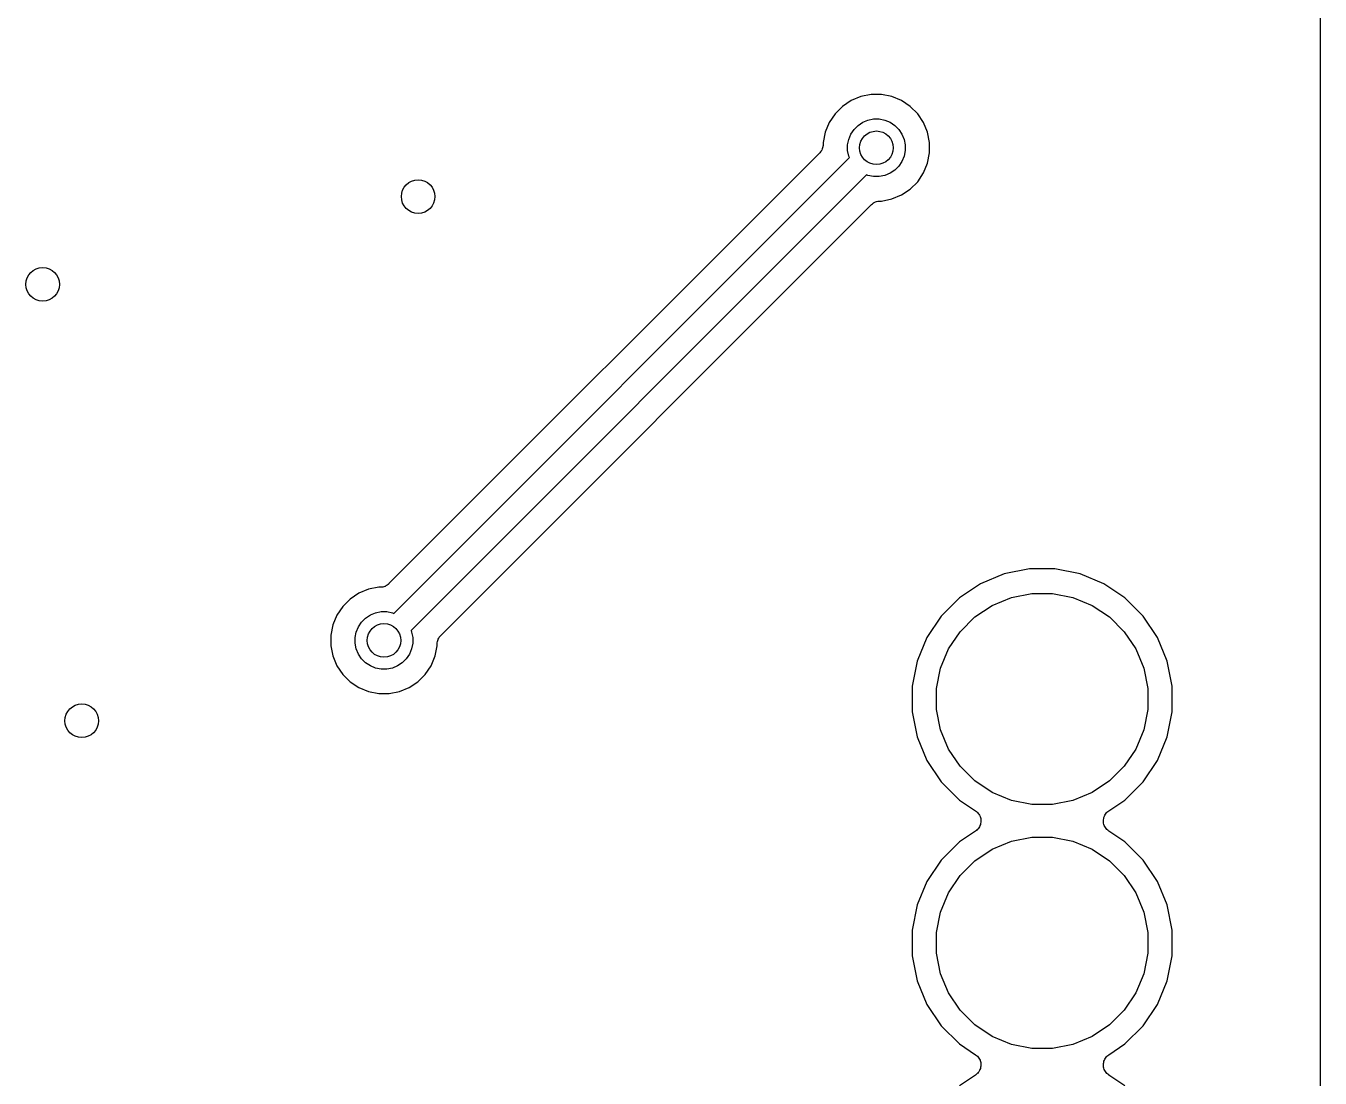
# Model space of a CAD drawing. Extents: x 127.3 to 172.4, y -152.1 to -76.5.
# Drawn here: x 158.96 to 172.44, y -120.15 to -109.2 of the extents above; entities that cross this region are included whole.
import ezdxf

# ---------------------------------------------------------------- set-up
doc = ezdxf.new("R2010")
doc.units = 0
doc.layers.add('BLACK', color=7, linetype='CONTINUOUS')

msp = doc.modelspace()

# ---------------------------------------------------------------- linework, layer by layer
at = {"layer": 'BLACK', "linetype": 'CONTINUOUS'}
for p, q in [((172.441, -106.485), (172.441, -151.994)), ((167.465, -110.034), (167.387, -110.111)), ((167.555, -109.974), (167.465, -110.034)), ((167.656, -109.932), (167.555, -109.974)), ((167.763, -109.911), (167.656, -109.932)), ((167.872, -109.911), (167.763, -109.911)), ((167.979, -109.932), (167.872, -109.911)), ((168.08, -109.974), (167.979, -109.932)), ((168.171, -110.034), (168.08, -109.974)), ((168.248, -110.111), (168.171, -110.034)), ((167.387, -110.111), (167.327, -110.202)), ((167.73, -110.176), (167.788, -110.165)), ((167.788, -110.165), (167.847, -110.165)), ((167.847, -110.165), (167.905, -110.176)), ((168.309, -110.202), (168.248, -110.111)), ((167.285, -110.303), (167.264, -110.41)), ((167.327, -110.202), (167.285, -110.303)), ((167.552, -110.322), (167.585, -110.273)), ((167.585, -110.273), (167.627, -110.232)), ((167.627, -110.232), (167.676, -110.199)), ((167.676, -110.199), (167.73, -110.176)), ((167.905, -110.176), (167.96, -110.199)), ((167.96, -110.199), (168.009, -110.232)), ((168.009, -110.232), (168.051, -110.273)), ((168.051, -110.273), (168.084, -110.322)), ((168.351, -110.303), (168.309, -110.202)), ((168.372, -110.41), (168.351, -110.303)), ((167.262, -110.441), (167.261, -110.452)), ((167.264, -110.429), (167.262, -110.441)), ((167.264, -110.41), (167.264, -110.427)), ((167.264, -110.427), (167.264, -110.428)), ((167.264, -110.428), (167.264, -110.428)), ((167.264, -110.428), (167.264, -110.428)), ((167.264, -110.428), (167.264, -110.429)), ((167.518, -110.435), (167.529, -110.377)), ((167.518, -110.494), (167.518, -110.435)), ((167.529, -110.377), (167.552, -110.322)), ((168.084, -110.322), (168.106, -110.377)), ((168.106, -110.377), (168.118, -110.435)), ((168.118, -110.435), (168.118, -110.494)), ((168.372, -110.519), (168.372, -110.41)), ((167.227, -110.517), (162.739, -115.004)), ((162.79, -115.313), (167.536, -110.567)), ((167.234, -110.508), (167.227, -110.517)), ((167.242, -110.499), (167.234, -110.508)), ((167.248, -110.488), (167.242, -110.498)), ((167.242, -110.498), (167.242, -110.498)), ((167.242, -110.498), (167.242, -110.499)), ((167.254, -110.477), (167.248, -110.488)), ((167.257, -110.465), (167.254, -110.476)), ((167.254, -110.476), (167.254, -110.477)), ((167.254, -110.477), (167.254, -110.477)), ((167.261, -110.454), (167.257, -110.465)), ((167.261, -110.452), (167.261, -110.453)), ((167.261, -110.453), (167.261, -110.454)), ((167.529, -110.552), (167.518, -110.494)), ((167.536, -110.567), (167.529, -110.552)), ((168.106, -110.552), (168.084, -110.607)), ((168.118, -110.494), (168.106, -110.552)), ((168.351, -110.626), (168.372, -110.519)), ((168.009, -110.698), (167.96, -110.73)), ((168.051, -110.656), (168.009, -110.698)), ((168.084, -110.607), (168.051, -110.656)), ((168.309, -110.727), (168.351, -110.626)), ((167.715, -110.747), (162.969, -115.493)), ((167.73, -110.753), (167.715, -110.747)), ((167.788, -110.765), (167.73, -110.753)), ((167.847, -110.765), (167.788, -110.765)), ((167.905, -110.753), (167.847, -110.765)), ((167.96, -110.73), (167.905, -110.753)), ((168.171, -110.895), (168.248, -110.818)), ((168.248, -110.818), (168.309, -110.727)), ((167.979, -110.997), (168.08, -110.956)), ((168.08, -110.956), (168.171, -110.895)), ((163.278, -115.543), (167.765, -111.056)), ((167.765, -111.056), (167.766, -111.055)), ((167.766, -111.055), (167.766, -111.055)), ((167.766, -111.055), (167.766, -111.055)), ((167.766, -111.055), (167.767, -111.055)), ((167.767, -111.055), (167.776, -111.047)), ((167.776, -111.047), (167.785, -111.04)), ((167.785, -111.04), (167.786, -111.04)), ((167.786, -111.039), (167.796, -111.034)), ((167.786, -111.04), (167.786, -111.039)), ((167.796, -111.034), (167.807, -111.028)), ((167.807, -111.028), (167.807, -111.028)), ((167.807, -111.028), (167.808, -111.028)), ((167.808, -111.028), (167.819, -111.024)), ((167.819, -111.024), (167.831, -111.021)), ((167.831, -111.021), (167.831, -111.021)), ((167.831, -111.021), (167.832, -111.021)), ((167.832, -111.021), (167.844, -111.02)), ((167.844, -111.02), (167.855, -111.019)), ((167.855, -111.019), (167.872, -111.019)), ((167.872, -111.019), (167.979, -110.997)), ((169.412, -114.851), (169.15, -114.903)), ((169.678, -114.851), (169.412, -114.851)), ((169.94, -114.903), (169.678, -114.851)), ((162.708, -115.026), (162.698, -115.032)), ((162.719, -115.021), (162.708, -115.026)), ((162.72, -115.02), (162.719, -115.02)), ((162.719, -115.02), (162.719, -115.021)), ((162.729, -115.013), (162.72, -115.02)), ((162.738, -115.005), (162.729, -115.013)), ((162.739, -115.005), (162.738, -115.005)), ((162.739, -115.004), (162.739, -115.005)), ((162.739, -115.005), (162.739, -115.005)), ((162.739, -115.005), (162.739, -115.005)), ((168.904, -115.005), (168.682, -115.153)), ((169.15, -114.903), (168.904, -115.005)), ((170.186, -115.005), (169.94, -114.903)), ((170.408, -115.153), (170.186, -115.005)), ((162.425, -115.104), (162.334, -115.165)), ((162.525, -115.063), (162.425, -115.104)), ((162.632, -115.041), (162.525, -115.063)), ((162.65, -115.041), (162.632, -115.041)), ((162.661, -115.04), (162.65, -115.041)), ((162.673, -115.039), (162.661, -115.04)), ((162.674, -115.039), (162.673, -115.039)), ((162.685, -115.036), (162.674, -115.039)), ((162.674, -115.039), (162.674, -115.039)), ((162.697, -115.032), (162.685, -115.036)), ((162.698, -115.032), (162.697, -115.032)), ((162.697, -115.032), (162.697, -115.032)), ((168.682, -115.153), (168.493, -115.342)), ((169.024, -115.23), (169.224, -115.147)), ((169.224, -115.147), (169.437, -115.105)), ((169.437, -115.105), (169.653, -115.105)), ((169.653, -115.105), (169.866, -115.147)), ((169.866, -115.147), (170.066, -115.23)), ((170.597, -115.342), (170.408, -115.153)), ((162.257, -115.242), (162.196, -115.333)), ((162.334, -115.165), (162.257, -115.242)), ((162.599, -115.307), (162.657, -115.295)), ((162.657, -115.295), (162.717, -115.295)), ((162.717, -115.295), (162.775, -115.307)), ((168.844, -115.351), (169.024, -115.23)), ((170.066, -115.23), (170.246, -115.351)), ((162.196, -115.333), (162.154, -115.434)), ((162.421, -115.453), (162.454, -115.404)), ((162.454, -115.404), (162.496, -115.362)), ((162.496, -115.362), (162.545, -115.33)), ((162.545, -115.33), (162.599, -115.307)), ((162.775, -115.307), (162.79, -115.313)), ((168.493, -115.342), (168.345, -115.564)), ((168.691, -115.504), (168.844, -115.351)), ((170.246, -115.351), (170.399, -115.504)), ((170.745, -115.564), (170.597, -115.342)), ((162.154, -115.434), (162.133, -115.541)), ((162.133, -115.541), (162.133, -115.65)), ((162.387, -115.566), (162.399, -115.508)), ((162.387, -115.625), (162.387, -115.566)), ((162.399, -115.508), (162.421, -115.453)), ((162.969, -115.493), (162.975, -115.508)), ((162.975, -115.508), (162.987, -115.566)), ((162.987, -115.566), (162.987, -115.625)), ((163.257, -115.572), (163.262, -115.562)), ((163.262, -115.562), (163.263, -115.562)), ((163.263, -115.561), (163.271, -115.552)), ((163.263, -115.562), (163.263, -115.561)), ((163.271, -115.552), (163.278, -115.543)), ((168.345, -115.564), (168.243, -115.81)), ((168.57, -115.684), (168.691, -115.504)), ((170.399, -115.504), (170.52, -115.684)), ((170.847, -115.81), (170.745, -115.564)), ((162.133, -115.65), (162.154, -115.757)), ((162.399, -115.683), (162.387, -115.625)), ((162.421, -115.738), (162.399, -115.683)), ((162.975, -115.683), (162.953, -115.738)), ((162.987, -115.625), (162.975, -115.683)), ((163.22, -115.757), (163.241, -115.65)), ((163.241, -115.631), (163.242, -115.619)), ((163.241, -115.632), (163.241, -115.631)), ((163.241, -115.633), (163.241, -115.632)), ((163.241, -115.632), (163.241, -115.632)), ((163.241, -115.632), (163.241, -115.632)), ((163.241, -115.65), (163.241, -115.633)), ((163.242, -115.619), (163.244, -115.608)), ((163.244, -115.606), (163.247, -115.595)), ((163.244, -115.607), (163.244, -115.606)), ((163.244, -115.608), (163.244, -115.607)), ((163.247, -115.595), (163.251, -115.584)), ((163.251, -115.583), (163.257, -115.572)), ((163.251, -115.584), (163.251, -115.583)), ((163.251, -115.583), (163.251, -115.583)), ((168.487, -115.884), (168.57, -115.684)), ((170.52, -115.684), (170.603, -115.884)), ((162.154, -115.757), (162.196, -115.858)), ((162.454, -115.787), (162.421, -115.738)), ((162.496, -115.828), (162.454, -115.787)), ((162.545, -115.861), (162.496, -115.828)), ((162.878, -115.828), (162.829, -115.861)), ((162.92, -115.787), (162.878, -115.828)), ((162.953, -115.738), (162.92, -115.787)), ((163.178, -115.858), (163.22, -115.757)), ((168.243, -115.81), (168.191, -116.072)), ((170.899, -116.072), (170.847, -115.81)), ((162.196, -115.858), (162.257, -115.949)), ((162.257, -115.949), (162.334, -116.026)), ((162.599, -115.884), (162.545, -115.861)), ((162.657, -115.895), (162.599, -115.884)), ((162.717, -115.895), (162.657, -115.895)), ((162.775, -115.884), (162.717, -115.895)), ((162.829, -115.861), (162.775, -115.884)), ((163.04, -116.026), (163.117, -115.949)), ((163.117, -115.949), (163.178, -115.858)), ((168.445, -116.097), (168.487, -115.884)), ((170.603, -115.884), (170.645, -116.097)), ((162.334, -116.026), (162.425, -116.086)), ((162.425, -116.086), (162.525, -116.128)), ((162.849, -116.128), (162.949, -116.086)), ((162.949, -116.086), (163.04, -116.026)), ((168.191, -116.072), (168.191, -116.338)), ((168.445, -116.313), (168.445, -116.097)), ((170.645, -116.097), (170.645, -116.313)), ((170.899, -116.338), (170.899, -116.072)), ((162.525, -116.128), (162.632, -116.149)), ((162.632, -116.149), (162.742, -116.149)), ((162.742, -116.149), (162.849, -116.128)), ((168.191, -116.338), (168.243, -116.6)), ((168.487, -116.526), (168.445, -116.313)), ((170.645, -116.313), (170.603, -116.526)), ((170.847, -116.6), (170.899, -116.338)), ((168.243, -116.6), (168.345, -116.846)), ((168.57, -116.726), (168.487, -116.526)), ((170.603, -116.526), (170.52, -116.726)), ((170.745, -116.846), (170.847, -116.6)), ((168.691, -116.906), (168.57, -116.726)), ((170.52, -116.726), (170.399, -116.906)), ((168.345, -116.846), (168.493, -117.068)), ((168.844, -117.059), (168.691, -116.906)), ((170.399, -116.906), (170.246, -117.059)), ((170.597, -117.068), (170.745, -116.846)), ((168.493, -117.068), (168.682, -117.257)), ((169.024, -117.18), (168.844, -117.059)), ((169.224, -117.263), (169.024, -117.18)), ((170.066, -117.18), (169.866, -117.263)), ((170.246, -117.059), (170.066, -117.18)), ((170.408, -117.257), (170.597, -117.068)), ((168.682, -117.257), (168.851, -117.369)), ((169.437, -117.305), (169.224, -117.263)), ((169.653, -117.305), (169.437, -117.305)), ((169.866, -117.263), (169.653, -117.305)), ((170.239, -117.369), (170.408, -117.257)), ((168.851, -117.369), (168.851, -117.37)), ((168.851, -117.37), (168.851, -117.37)), ((168.851, -117.37), (168.851, -117.37)), ((168.851, -117.37), (168.852, -117.37)), ((168.852, -117.37), (168.861, -117.378)), ((168.861, -117.378), (168.87, -117.386)), ((168.87, -117.386), (168.871, -117.386)), ((168.871, -117.386), (168.871, -117.386)), ((168.871, -117.386), (168.878, -117.396)), ((168.878, -117.396), (168.886, -117.405)), ((168.886, -117.405), (168.886, -117.405)), ((168.886, -117.405), (168.886, -117.406)), ((168.886, -117.406), (168.892, -117.416)), ((168.892, -117.416), (168.898, -117.427)), ((168.898, -117.427), (168.898, -117.427)), ((168.898, -117.427), (168.898, -117.428)), ((168.898, -117.428), (168.901, -117.439)), ((168.901, -117.439), (168.905, -117.451)), ((168.905, -117.451), (168.905, -117.451)), ((168.905, -117.451), (168.905, -117.452)), ((168.905, -117.452), (168.906, -117.463)), ((170.184, -117.462), (170.186, -117.45)), ((170.186, -117.449), (170.189, -117.438)), ((170.186, -117.45), (170.186, -117.449)), ((170.186, -117.449), (170.186, -117.449)), ((170.189, -117.438), (170.193, -117.426)), ((170.193, -117.425), (170.199, -117.415)), ((170.193, -117.426), (170.193, -117.425)), ((170.193, -117.426), (170.193, -117.426)), ((170.199, -117.415), (170.205, -117.404)), ((170.205, -117.404), (170.213, -117.394)), ((170.205, -117.404), (170.205, -117.404)), ((170.205, -117.404), (170.205, -117.404)), ((170.213, -117.394), (170.22, -117.385)), ((170.22, -117.385), (170.221, -117.385)), ((170.221, -117.385), (170.23, -117.377)), ((170.221, -117.385), (170.221, -117.385)), ((170.23, -117.377), (170.239, -117.369)), ((168.851, -117.581), (168.682, -117.693)), ((168.86, -117.573), (168.851, -117.581)), ((168.869, -117.565), (168.86, -117.573)), ((168.87, -117.565), (168.869, -117.565)), ((168.869, -117.565), (168.869, -117.565)), ((168.877, -117.556), (168.87, -117.565)), ((168.885, -117.546), (168.877, -117.556)), ((168.891, -117.535), (168.885, -117.546)), ((168.885, -117.546), (168.885, -117.546)), ((168.885, -117.546), (168.885, -117.546)), ((168.897, -117.525), (168.891, -117.535)), ((168.901, -117.512), (168.897, -117.524)), ((168.897, -117.524), (168.897, -117.524)), ((168.897, -117.524), (168.897, -117.525)), ((168.904, -117.501), (168.901, -117.512)), ((168.906, -117.488), (168.904, -117.5)), ((168.904, -117.5), (168.904, -117.501)), ((168.904, -117.501), (168.904, -117.501)), ((168.906, -117.463), (168.907, -117.476)), ((168.907, -117.476), (168.906, -117.488)), ((168.907, -117.476), (168.907, -117.476)), ((168.907, -117.476), (168.907, -117.476)), ((170.183, -117.474), (170.184, -117.462)), ((170.184, -117.487), (170.183, -117.474)), ((170.183, -117.474), (170.183, -117.474)), ((170.183, -117.474), (170.183, -117.474)), ((170.185, -117.498), (170.184, -117.487)), ((170.185, -117.499), (170.185, -117.498)), ((170.189, -117.511), (170.185, -117.499)), ((170.185, -117.499), (170.185, -117.499)), ((170.192, -117.522), (170.189, -117.511)), ((170.192, -117.523), (170.192, -117.522)), ((170.198, -117.534), (170.192, -117.523)), ((170.192, -117.523), (170.192, -117.523)), ((170.204, -117.544), (170.198, -117.534)), ((170.204, -117.545), (170.204, -117.544)), ((170.211, -117.554), (170.204, -117.545)), ((170.204, -117.545), (170.204, -117.545)), ((170.219, -117.564), (170.211, -117.554)), ((170.22, -117.564), (170.219, -117.564)), ((170.219, -117.564), (170.219, -117.564)), ((170.229, -117.572), (170.22, -117.564)), ((170.238, -117.58), (170.229, -117.572)), ((170.239, -117.58), (170.238, -117.58)), ((170.239, -117.581), (170.239, -117.58)), ((170.239, -117.58), (170.239, -117.58)), ((170.239, -117.58), (170.239, -117.58)), ((170.408, -117.693), (170.239, -117.581)), ((168.682, -117.693), (168.493, -117.882)), ((169.024, -117.77), (169.224, -117.687)), ((169.224, -117.687), (169.437, -117.645)), ((169.437, -117.645), (169.653, -117.645)), ((169.653, -117.645), (169.866, -117.687)), ((169.866, -117.687), (170.066, -117.77)), ((170.597, -117.882), (170.408, -117.693)), ((168.844, -117.891), (169.024, -117.77)), ((170.066, -117.77), (170.246, -117.891)), ((168.493, -117.882), (168.345, -118.104)), ((168.691, -118.044), (168.844, -117.891)), ((170.246, -117.891), (170.399, -118.044)), ((170.745, -118.104), (170.597, -117.882)), ((168.345, -118.104), (168.243, -118.35)), ((168.57, -118.224), (168.691, -118.044)), ((170.399, -118.044), (170.52, -118.224)), ((170.847, -118.35), (170.745, -118.104)), ((168.487, -118.424), (168.57, -118.224)), ((170.52, -118.224), (170.603, -118.424)), ((168.243, -118.35), (168.191, -118.612)), ((170.899, -118.612), (170.847, -118.35)), ((168.445, -118.637), (168.487, -118.424)), ((170.603, -118.424), (170.645, -118.637)), ((168.191, -118.612), (168.191, -118.878)), ((168.445, -118.853), (168.445, -118.637)), ((170.645, -118.637), (170.645, -118.853)), ((170.899, -118.878), (170.899, -118.612)), ((168.191, -118.878), (168.243, -119.14)), ((168.487, -119.066), (168.445, -118.853)), ((170.645, -118.853), (170.603, -119.066)), ((170.847, -119.14), (170.899, -118.878)), ((168.57, -119.266), (168.487, -119.066)), ((170.603, -119.066), (170.52, -119.266)), ((168.243, -119.14), (168.345, -119.386)), ((170.745, -119.386), (170.847, -119.14)), ((168.691, -119.446), (168.57, -119.266)), ((170.52, -119.266), (170.399, -119.446)), ((168.345, -119.386), (168.493, -119.608)), ((168.844, -119.599), (168.691, -119.446)), ((170.399, -119.446), (170.246, -119.599)), ((170.597, -119.608), (170.745, -119.386)), ((168.493, -119.608), (168.682, -119.797)), ((169.024, -119.72), (168.844, -119.599)), ((170.246, -119.599), (170.066, -119.72)), ((170.408, -119.797), (170.597, -119.608)), ((169.224, -119.803), (169.024, -119.72)), ((170.066, -119.72), (169.866, -119.803)), ((168.682, -119.797), (168.851, -119.909)), ((169.437, -119.845), (169.224, -119.803)), ((169.653, -119.845), (169.437, -119.845)), ((169.866, -119.803), (169.653, -119.845)), ((170.239, -119.909), (170.408, -119.797)), ((168.851, -119.909), (168.851, -119.91)), ((168.851, -119.91), (168.851, -119.91)), ((168.851, -119.91), (168.851, -119.91)), ((168.851, -119.91), (168.852, -119.91)), ((168.852, -119.91), (168.861, -119.918)), ((168.861, -119.918), (168.87, -119.926)), ((168.87, -119.926), (168.871, -119.926)), ((168.871, -119.926), (168.871, -119.926)), ((168.871, -119.926), (168.878, -119.936)), ((168.878, -119.936), (168.886, -119.945)), ((168.886, -119.945), (168.886, -119.945)), ((168.886, -119.945), (168.886, -119.946)), ((168.886, -119.946), (168.892, -119.956)), ((168.892, -119.956), (168.898, -119.967)), ((168.898, -119.967), (168.898, -119.967)), ((168.898, -119.967), (168.898, -119.968)), ((168.898, -119.968), (168.901, -119.979)), ((168.901, -119.979), (168.905, -119.991)), ((168.905, -119.991), (168.905, -119.991)), ((168.905, -119.991), (168.905, -119.992)), ((168.905, -119.992), (168.906, -120.003)), ((168.906, -120.003), (168.907, -120.016)), ((168.907, -120.016), (168.906, -120.028)), ((168.907, -120.016), (168.907, -120.016)), ((168.907, -120.016), (168.907, -120.016)), ((170.183, -120.014), (170.184, -120.002)), ((170.184, -120.027), (170.183, -120.014)), ((170.183, -120.014), (170.183, -120.014)), ((170.183, -120.014), (170.183, -120.014)), ((170.184, -120.002), (170.186, -119.99)), ((170.186, -119.989), (170.189, -119.978)), ((170.186, -119.99), (170.186, -119.989)), ((170.186, -119.989), (170.186, -119.989)), ((170.189, -119.978), (170.193, -119.966)), ((170.193, -119.965), (170.199, -119.955)), ((170.193, -119.966), (170.193, -119.965)), ((170.193, -119.966), (170.193, -119.966)), ((170.199, -119.955), (170.205, -119.944)), ((170.205, -119.944), (170.213, -119.934)), ((170.205, -119.944), (170.205, -119.944)), ((170.205, -119.944), (170.205, -119.944)), ((170.213, -119.934), (170.22, -119.925)), ((170.22, -119.925), (170.221, -119.925)), ((170.221, -119.925), (170.23, -119.917)), ((170.221, -119.925), (170.221, -119.925)), ((170.23, -119.917), (170.239, -119.909)), ((168.851, -120.121), (168.682, -120.233)), ((168.86, -120.113), (168.851, -120.121)), ((168.869, -120.105), (168.86, -120.113)), ((168.87, -120.105), (168.869, -120.105)), ((168.869, -120.105), (168.869, -120.105)), ((168.877, -120.096), (168.87, -120.105)), ((168.885, -120.086), (168.877, -120.096)), ((168.891, -120.075), (168.885, -120.086)), ((168.885, -120.086), (168.885, -120.086)), ((168.885, -120.086), (168.885, -120.086)), ((168.897, -120.065), (168.891, -120.075)), ((168.901, -120.052), (168.897, -120.064)), ((168.897, -120.064), (168.897, -120.064)), ((168.897, -120.064), (168.897, -120.065)), ((168.904, -120.041), (168.901, -120.052)), ((168.906, -120.028), (168.904, -120.04)), ((168.904, -120.04), (168.904, -120.041)), ((168.904, -120.041), (168.904, -120.041)), ((170.185, -120.038), (170.184, -120.027)), ((170.185, -120.039), (170.185, -120.038)), ((170.189, -120.051), (170.185, -120.039)), ((170.185, -120.039), (170.185, -120.039)), ((170.192, -120.062), (170.189, -120.051)), ((170.192, -120.063), (170.192, -120.062)), ((170.198, -120.074), (170.192, -120.063)), ((170.192, -120.063), (170.192, -120.063)), ((170.204, -120.084), (170.198, -120.074)), ((170.204, -120.085), (170.204, -120.084)), ((170.211, -120.094), (170.204, -120.085)), ((170.204, -120.085), (170.204, -120.085)), ((170.219, -120.104), (170.211, -120.094)), ((170.22, -120.104), (170.219, -120.104)), ((170.219, -120.104), (170.219, -120.104)), ((170.229, -120.112), (170.22, -120.104)), ((170.238, -120.12), (170.229, -120.112)), ((170.239, -120.12), (170.238, -120.12)), ((170.239, -120.121), (170.239, -120.12)), ((170.239, -120.12), (170.239, -120.12)), ((170.239, -120.12), (170.239, -120.12)), ((170.408, -120.233), (170.239, -120.121))]:
    msp.add_line(p, q, dxfattribs=at)
at = {"layer": 'BLACK'}
for centre in [(167.818, -110.465), (163.043, -110.973), (159.131, -111.887), (162.687, -115.595), (159.538, -116.432)]:
    msp.add_circle(centre, 0.175, dxfattribs=at)

doc.saveas('drawing.dxf')
